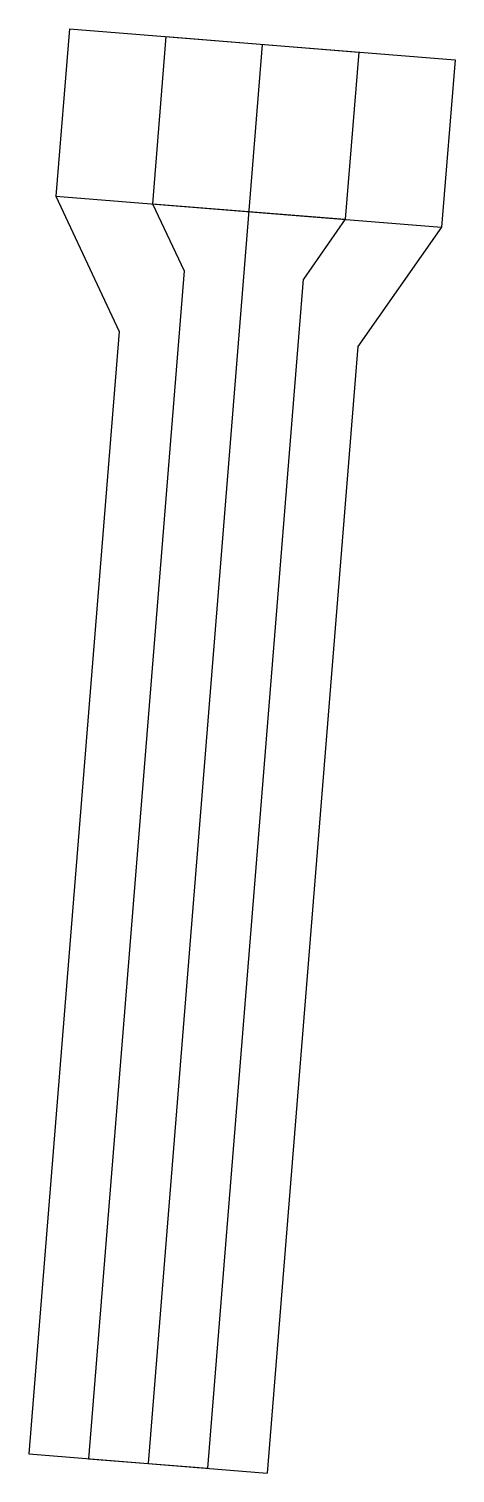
# Model space of a CAD drawing. Header units: millimetres. Extents: x 335680 to 351390, y 4574883 to 4628112.
import ezdxf

# ---------------------------------------------------------------- set-up
doc = ezdxf.new("R2010")
doc.units = ezdxf.units.MM

msp = doc.modelspace()

# ---------------------------------------------------------------- linework, layer by layer
for p, q in [((337176, 4628112), (336679, 4621952)), ((337176, 4628112), (351390, 4626968)), ((340729, 4627826), (340232, 4621666)), ((347837, 4627254), (347340, 4621094)), ((351390, 4626968), (350893, 4620808)), ((336679, 4621952), (350893, 4620808)), ((336679, 4621952), (338284, 4618510)), ((340232, 4621666), (341399, 4619193)), ((341589, 4621557), (345983, 4621203)), ((347340, 4621094), (345797, 4618891)), ((350893, 4620808), (347807, 4616401)), ((341399, 4619193), (337877, 4575414)), ((342271, 4575060), (345797, 4618891)), ((345969, 4619137), (345969, 4619137)), ((338284, 4618510), (339008, 4616957)), ((339008, 4616957), (335680, 4575591)), ((347807, 4616401), (344468, 4574883)), ((335680, 4575591), (344468, 4574883)), ((337877, 4575414), (342271, 4575060))]:
    msp.add_line(p, q)
at = {"color": 2}
for p, q in [((340729, 4627826), (347837, 4627254)), ((340232, 4621666), (347340, 4621094))]:
    msp.add_line(p, q, dxfattribs=at)
at = {"color": 1}
msp.add_line((344283, 4627540), (340074, 4575237), dxfattribs=at)

doc.saveas('drawing.dxf')
